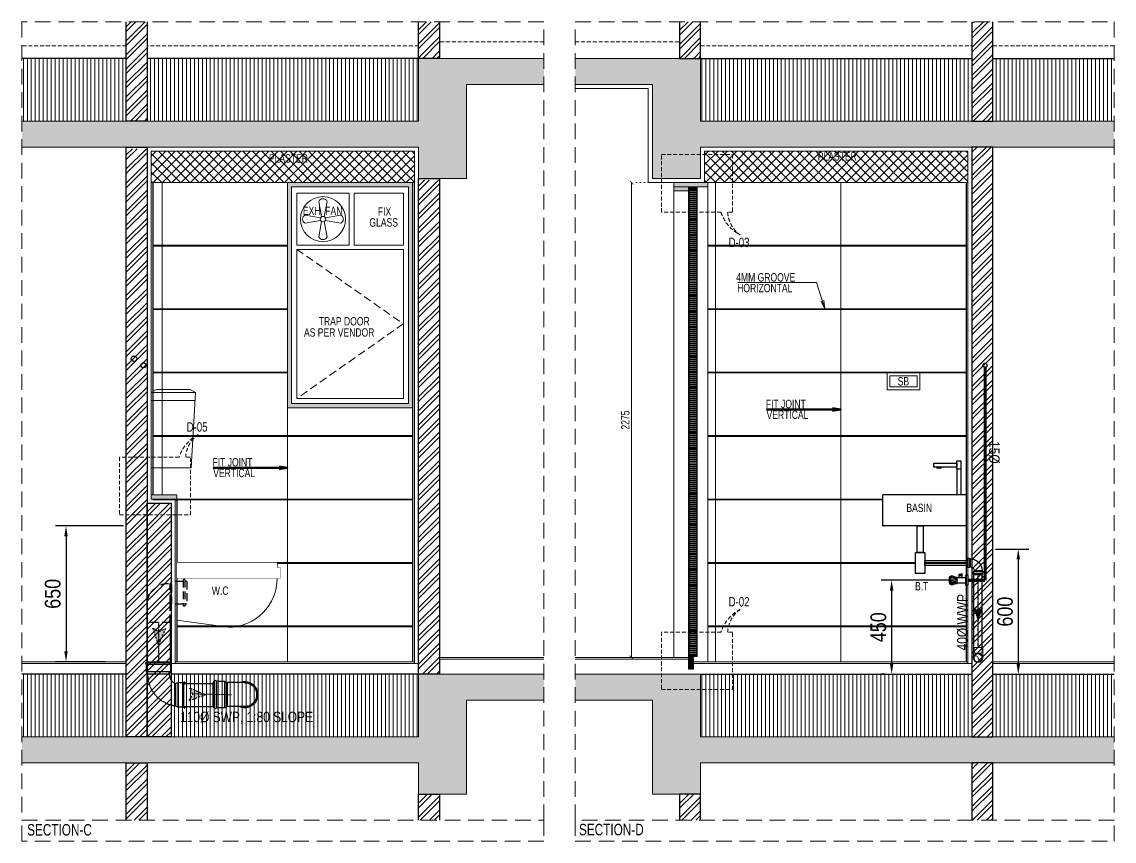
# Model space of a CAD drawing. Header units: inches. Extents: x 899679 to 12882928, y -3363313 to 527800.
# Drawn here: x 930759 to 935991, y 509195 to 513120 of the extents above; entities that cross this region are included whole.
import ezdxf

# ---------------------------------------------------------------- set-up
doc = ezdxf.new("R2010")
doc.units = ezdxf.units.IN
doc.header["$LTSCALE"] = 150
for name, pattern in [('CENTER', [2, 1.25, -0.25, 0.25, -0.25]), ('DASHED', [0.75, 0.5, -0.25]), ('DASHED2', [0.375, 0.25, -0.125]), ('DOT2', [0.125, 0, -0.125]), ('HIDDEN', [0.375, 0.25, -0.125]), ('HIDDEN2', [0.1875, 0.125, -0.0625])]:
    doc.linetypes.add(name, pattern=pattern)
for name, color, linetype, lineweight in [('46', 46, 'Continuous', 5), ('DOORWIN', 30, 'Continuous', 18), ('DOTTED LINE-MSA', 3, 'HIDDEN2', 13), ('E-ELECT. SB', 240, 'Continuous', 5), ('ele02', 4, 'Continuous', 9), ('FILING-MSA', 253, 'Continuous', 9), ('g-cent-sym', 8, 'Continuous', 15), ('g-dot', 8, 'HIDDEN', 9), ('g-ele-02', 8, 'Continuous', 9), ('g-ele-03', 8, 'Continuous', 5), ('g-r.c.c', 8, 'Continuous', 15), ('g-text', 8, 'Continuous', 9), ('g-wall', 8, 'Continuous', 30), ('P.FIXTURE-MSA', 8, 'Continuous', 5), ('P_SOIL WASTE PIPE', 6, 'DASHED2', 30), ('P_SW PIPE', 6, 'Continuous', 9), ('P_WW PIPE', 4, 'Continuous', 9), ('PLASTER', 3, 'Continuous', 9), ('sec-ha03', 50, 'Continuous', 20), ('SHEET', 7, 'Continuous', 13), ('TEXT DETAIL-MSA', 212, 'Continuous', 13), ('TILE', 8, 'Continuous', 13), ('WALL HATCH-MSA', 251, 'Continuous', 9), ('WALL TILE', 250, 'Continuous', 13)]:
    doc.layers.add(name, color=color, linetype=linetype, lineweight=lineweight)
for name, color, linetype in [('g-sol250', 8, 'Continuous'), ('P_DIM', 222, 'Continuous'), ('P_DOMESTIC GRAVITY PIPE', 3, 'Continuous'), ('P_FLUSHING GRAVITY PIPE', 150, 'Continuous'), ('P_SANITARY', 7, 'Continuous'), ('P_WASTE WATER PIPE', 4, 'DASHED2'), ('R.C.C HATCH-MSA', 250, 'Continuous'), ('TILE HATCH', 253, 'Continuous'), ('TILE SECTION', 152, 'Continuous')]:
    doc.layers.add(name, color=color, linetype=linetype)
doc.styles.add('AR', font='swisscl.ttf')
doc.styles.add('ARIAL', font='swisscl.ttf')
doc.styles.add('arial unicode', font='swisscl.ttf', dxfattribs={"height": 165})
doc.styles.add('PLUMBING TEXT', font='ARIALN.TTF')
doc.dimstyles.new('25', dxfattribs={"dimtxt": 40, "dimasz": 18, "dimexe": 0, "dimexo": 0, "dimgap": 10, "dimtad": 1, "dimdec": 0, "dimzin": 3, "dimdsep": 46, "dimtxsty": 'ARIAL', "dimblk": 'ARCHTICK', "dimcen": 0, "dimclrd": 256, "dimclre": 256, "dimclrt": 256, "dimadec": 0, "dimazin": 0, "dimtfac": 1, "dimtdec": 0, "dimtmove": 1, "dimatfit": 0, "dimfxl": 1, "dimtolj": 1, "dimtzin": 0, "dimlwd": 18, "dimlwe": 5, "dimarcsym": 0})
doc.dimstyles.new('75', dxfattribs={"dimtxt": 115, "dimasz": 50, "dimexe": 75, "dimexo": 0, "dimgap": 25, "dimtad": 1, "dimdec": 0, "dimzin": 0, "dimdsep": 46, "dimtxsty": 'ARIAL', "dimblk": 'ARCHTICK', "dimcen": 0.09, "dimdle": 75, "dimclrd": 256, "dimclre": 256, "dimclrt": 256, "dimadec": 0, "dimazin": 0, "dimtfac": 1, "dimtdec": 0, "dimtofl": 0, "dimtmove": 1, "dimatfit": 0, "dimfxl": 1, "dimtolj": 1, "dimtzin": 0, "dimlwd": -1, "dimlwe": -1, "dimarcsym": 0})
doc.dimstyles.new('PLUMBING DIM', dxfattribs={"dimscale": 50, "dimtxt": 1.5, "dimasz": 1, "dimexe": 1, "dimexo": 1, "dimgap": 0.5, "dimtad": 1, "dimdec": 1, "dimtxsty": 'PLUMBING TEXT', "dimcen": 1, "dimdle": 50, "dimclrd": 256, "dimclre": 256, "dimclrt": 256, "dimadec": 0, "dimazin": 0, "dimtfac": 1, "dimtdec": 1, "dimtmove": 0, "dimatfit": 3, "dimfxl": 50, "dimlwd": -1, "dimlwe": -1, "dimarcsym": 1})
pattern_1 = [(45, (-930759.444, -541440.23), (-33.6759605, 33.6759605), []), (45, (-930736.993, -541440.23), (-33.6759605, 33.6759605), [])]
pattern_2 = [(45, (-935990.505, -545364.953), (-33.6759605, 33.6759605), []), (45, (-935968.054, -545364.953), (-33.6759605, 33.6759605), [])]

# ---------------------------------------------------------------- blocks, each defined once
blk = doc.blocks.new('_ArchTick')
at = {"color": 0, "linetype": 'ByBlock', "const_width": 0.15}
blk.add_lwpolyline([(-0.5, -0.5), (0.5, 0.5)], dxfattribs=at)
blk = doc.blocks.new('W.S SIDE ELE.')
for points in [[(479.6, 25), (0, 25), (0, 0), (479.6, 0)], [(494.6, 0), (0, 0), (0, -50), (494.6, -50)]]:
    blk.add_lwpolyline(points, close=True)
blk.add_lwpolyline([(479.6, -50), (0, -50), (0, -250.8), (244.5, -285.1, 0.414214), (479.6, -50)], format="xyb", close=True)
blk.add_wipeout([(479.6, 25), (0, 25), (0, 0), (479.6, 0)])
blk.add_wipeout([(494.6, 0), (0, 0), (0, -50), (494.6, -50)])
blk = doc.blocks.new('A$C9c2250e5')
at = {"layer": 'P.FIXTURE-MSA'}
for p, q in [((-186, 376.4), (-211.2, 361.7)), ((-25.2, 376.4), (-186, 376.4)), ((-25.2, 376.4), (0, 361.7)), ((-211.2, 361.7), (-191.6, 0)), ((0, 361.7), (-211.2, 361.7)), ((0, 322.6), (-211.2, 322.6)), ((0, 0), (0, 361.7)), ((-191.6, 0), (0, 0))]:
    blk.add_line(p, q, dxfattribs=at)
blk = doc.blocks.new('A$Cbfdd0c8a')
at = {"color": 14}
blk.add_wipeout([(0, 0), (0, -80), (156.9, -80), (156.9, 0)], dxfattribs=at)
blk.add_wipeout([(0, 0), (156.9, 0), (156.9, -80), (0, -80)], dxfattribs=at)
at = {"layer": 'E-ELECT. SB', "color": 14, "ltscale": 750}
for points in [[(0, -80), (156.9, -80), (156.9, 0), (0, 0)], [(13.3, -66.7), (143.5, -66.7), (143.5, -13.3), (13.3, -13.3)]]:
    blk.add_lwpolyline(points, close=True, dxfattribs=at)
at = {"layer": 'g-text', "style": 'arial unicode'}
blk.add_text('SB', height=40, dxfattribs=at).set_placement((50.9, -60, 0))
blk = doc.blocks.new('G$CF7D7BC37')
for p, q in [((-45, 200.6, 0), (-45, 75)), ((-25, 200.6, 0), (-25, 75)), ((-400, 70), (-400, -70)), ((0, 75), (-395, 75)), ((0, 75), (0, -75)), ((0, -75), (-395, -75))]:
    blk.add_line(p, q)
at = {"elevation": 0}
for points in [[(-45, 206.6), (-155, 206.6), (-155, 226.6), (-45, 226.6)], [(-25, 196.6), (-45, 196.6), (-45, 236.6), (-25, 236.6)], [(-120, 206.6), (-120, 201.6), (-140, 201.6), (-140, 206.6)], [(-242.8, -202.1), (-197.2, -202.1), (-197.2, -302), (-242.8, -302)], [(0, -239.5), (0, -264.5), (-197.2, -264.5), (-197.2, -239.5)]]:
    blk.add_lwpolyline(points, close=True, dxfattribs=at)
blk.add_lwpolyline([(-205.8, -202.1), (-234.2, -202.1), (-234.2, -75), (-205.8, -75)], close=True)
for centre, start, end in [((-395, 70), 90, 180), ((-395, -70), 180, 270)]:
    blk.add_arc(centre, 5, start, end)
blk = doc.blocks.new('*D65')
at = {"layer": 'Defpoints', "color": 0, "transparency": 16777216}
for p in [(-2231.1, -770), (-2311.1, -3045), (-2231.1, -3045)]:
    blk.add_point(p, dxfattribs=at)
at = {"layer": 'TEXT DETAIL-MSA', "linetype": 'DOT2', "lineweight": 5, "transparency": 16777216}
for p, q in [((-2231.1, -770), (-2311.1, -770)), ((-2231.1, -3045), (-2311.1, -3045))]:
    blk.add_line(p, q, dxfattribs=at)
at = {"layer": 'TEXT DETAIL-MSA', "lineweight": 18, "transparency": 16777216}
blk.add_line((-2311.1, -770), (-2311.1, -3045), dxfattribs=at)
at = {"layer": 'TEXT DETAIL-MSA', "linetype": 'ByBlock', "lineweight": 18, "transparency": 16777216, "xscale": 18, "yscale": 18, "zscale": 18}
for p, rotation in [((-2311.1, -770), 90), ((-2311.1, -3045), 270)]:
    blk.add_blockref('_ArchTick', p, dxfattribs=dict(at, rotation=rotation))
at = {"layer": 'TEXT DETAIL-MSA', "transparency": 16777216, "insert": (-2341.1, -1907.5), "char_height": 40, "attachment_point": 5, "rotation": 90, "style": 'ARIAL'}
blk.add_mtext('\\A1;2275', dxfattribs=at)
blk = doc.blocks.new('A$C610D543C')
at = {"layer": 'P_SOIL WASTE PIPE'}
for p, q in [((0, -20.3), (0, 75.6)), ((-110, -20.3), (0, -20.3))]:
    blk.add_line(p, q, dxfattribs=at)
for points in [[(-190, 175.4), (-190, 66.9)], [(-190, 175.4), (-181.3, 175.4)], [(-181.3, 184.7), (-172.6, 184.7)], [(-181.3, 184.7), (-181.3, 57.7)], [(-172.6, 184.7), (-172.6, 57.7)], [(-172.6, 175.4), (-118.7, 175.4)], [(-118.7, 66.9), (-118.7, 175.4)], [(-118.7, 175.4), (-110, 166.8)], [(-110, 75.6), (-110, 166.8)], [(-110, 75.6), (-110, 166.8)], [(-190, 66.9), (-181.3, 66.9)], [(-181.3, 57.7), (-172.6, 57.7)], [(-172.6, 66.9), (-118.7, 66.9)], [(-118.7, 66.9), (-110, 75.6)], [(-110, -20.3), (-110, 75.6)]]:
    blk.add_lwpolyline(points, dxfattribs=at)
blk.add_arc((-104.1, 61.9), 105, 7.4857, 93.21, dxfattribs=at)
blk = doc.blocks.new('SOIL WASTE ARROW')
at = {"layer": 'P_SOIL WASTE PIPE', "ltscale": 0.025}
blk.add_hatch(color=256, dxfattribs=at).paths.add_polyline_path([(481729.92, -256826.03), (481737.16, -256823.3), (481735.75, -256826.03), (481737.16, -256828.77)])
at = {"layer": 'P_SOIL WASTE PIPE', "color": 7, "linetype": 'ByBlock', "ltscale": 0.025}
blk.add_lwpolyline([(481729.92, -256826.03), (481737.16, -256823.3), (481735.75, -256826.03), (481737.16, -256828.77), (481729.92, -256826.03)], close=True, dxfattribs=at)
blk = doc.blocks.new('*D127')
at = {"layer": 'Defpoints', "color": 0, "transparency": 16777216}
for p in [(931296.2, 510704.7, 0), (930970.9, 510054.7, 0), (931207.9, 510054.7, 0)]:
    blk.add_point(p, dxfattribs=at)
at = {"layer": 'P_DIM', "transparency": 16777216}
for p, q in [((931246.2, 510704.7, 0), (930920.9, 510704.7, 0)), ((930970.9, 510654.7, 0), (930970.9, 510104.7, 0)), ((931157.9, 510054.7, 0), (930920.9, 510054.7, 0))]:
    blk.add_line(p, q, dxfattribs=at)
for points in [[(930962.6, 510654.7, 0), (930979.2, 510654.7, 0), (930970.9, 510704.7, 0)], [(930962.6, 510104.7, 0), (930979.2, 510104.7, 0), (930970.9, 510054.7, 0)]]:
    blk.add_solid(points, dxfattribs=at)
at = {"layer": 'P_DIM', "transparency": 16777216, "insert": (930907.6, 510379.7, 0), "char_height": 75, "attachment_point": 5, "rotation": 90, "style": 'PLUMBING TEXT'}
blk.add_mtext('650', dxfattribs=at)
blk = doc.blocks.new('A$C383d52b7')
at = {"layer": 'P_SOIL WASTE PIPE', "ltscale": 0.07}
for p, q in [((-152.2, 56.6), (-68.4, 56.6)), ((-55.6, 63.2), (-68.4, 56.6)), ((-68.4, 56.6), (-68.3, -58.2)), ((-17.9, 63.2), (-55.6, 63.2)), ((-55.6, 63.2), (-55.6, -63.6)), ((-17.9, 63.2), (-17.8, -63.6)), ((-3.8, 63.6), (-8.1, 63.6)), ((-8.1, 63.6), (-8, -63.6)), ((-3.8, -63.6), (-3.8, 63.6)), ((-3.8, 57.4), (0, 57.4)), ((-3.8, 57.4), (-3.8, -57.4)), ((0, 57.4), (0, -57.4)), ((-152.1, -58.2), (-68.3, -58.2)), ((-68.3, -58.2), (-55.6, -63.6)), ((-55.6, -63.6), (-17.8, -63.6)), ((-8, -63.6), (-3.8, -63.6)), ((0, -57.4), (-3.8, -57.4))]:
    blk.add_line(p, q, dxfattribs=at)
for radius, start, end in [(62.7, 66.3073, 293.733), (57.4, 89.9696, 270.0252)]:
    blk.add_arc((-152.1, -0.8), radius, start, end, dxfattribs=at)
for centre, major_axis, start_param, end_param in [((-12.9, 63.1), (3.48, -3.47), 0.884458, 3.900914), ((-12.9, -63.5), (3.47, 3.47), 2.381065, 5.472916)]:
    blk.add_ellipse(centre, major_axis=major_axis, ratio=1, start_param=start_param, end_param=end_param, dxfattribs=at)
blk = doc.blocks.new('WASTE WATER ARROW')
at = {"layer": 'P_WASTE WATER PIPE', "ltscale": 0.025}
blk.add_hatch(color=256, dxfattribs=at).paths.add_polyline_path([(481737.16, -256822.52), (481729.92, -256825.26), (481737.16, -256828), (481735.75, -256825.26)])
at = {"layer": 'P_WASTE WATER PIPE', "color": 7, "linetype": 'ByBlock', "ltscale": 0.025}
blk.add_lwpolyline([(481737.16, -256822.52), (481729.92, -256825.26), (481737.16, -256828), (481735.75, -256825.26)], close=True, dxfattribs=at)
blk = doc.blocks.new('806-015UP')
at = {"color": 0, "linetype": 'Continuous'}
for p, q in [((64, 29.5), (0, 29.5)), ((64, -29.5), (64, 29.5)), ((64, -29.5), (0, -29.5))]:
    blk.add_line(p, q, dxfattribs=at)
at = {"color": 8, "linetype": 'Continuous'}
for p, q in [((21.7, 20), (29.6, 20)), ((29, 17), (29, 5.4)), ((37, 25), (64, 25)), ((21.7, -20), (29.6, -20)), ((29, -5.4), (29, -17)), ((37, -25), (64, -25))]:
    blk.add_line(p, q, dxfattribs=at)
at = {"color": 0, "linetype": 'Continuous'}
blk.add_circle((0, 0), 29.5, dxfattribs=at)
at = {"color": 8, "linetype": 'Continuous'}
blk.add_circle((0, 0), 25, dxfattribs=at)
at = {"color": 0, "linetype": 'Continuous'}
for centre, start, end in [((0, 12.5), 90, 270), ((0, -12.5), 270, 90)]:
    blk.add_arc(centre, 12.5, start, end, dxfattribs=at)
at = {"color": 8, "linetype": 'Continuous'}
for centre, start, end in [((37, 17), 90, 180), ((37, -17), 180, 270)]:
    blk.add_arc(centre, 8, start, end, dxfattribs=at)
blk = doc.blocks.new('A$C5F347EAE')
at = {"ltscale": 10}
for p, q in [((-51.1, 40.9), (-51.1, 58.3)), ((-51.1, 58.3), (-36.1, 58.3)), ((-51.1, 56.8), (-36.1, 56.8)), ((-51.1, 55.3), (-36.1, 55.3)), ((-51.1, 53.7), (-36.1, 53.7)), ((-36.1, 40.9), (-36.1, 58.3)), ((-51.1, 52.2), (-36.1, 52.2)), ((-51.1, 50.7), (-36.1, 50.7))]:
    blk.add_line(p, q, dxfattribs=at)
blk.add_line((-59.3, 12.3), (-59.3, 42.3))
for points in [[(-59.3, 42.3), (-64.9, 42.3), (-85.7, 49.1), (-97.2, 45), (-97.3, 44.8), (-97.3, 44.2), (-97.7, 42.1), (-98.2, 38.6), (-98.6, 34.2), (-98.7, 29.1), (-98.5, 23.3), (-97.8, 17.1), (-96.4, 10.9), (-85.5, 5.8), (-66.7, 12.3), (-59.3, 12.3), (-59.3, 42.3)], [(-96.6, 45), (-96.6, 12.3)], [(-85.7, 38.7), (-93.5, 36.7), (-93.8, 36.3), (-94.3, 35.3), (-94.3, 34.1), (-93.9, 33.4), (-93, 32.9), (-85.6, 29.7), (-68.4, 31.5), (-67.9, 31.9), (-67.1, 32.9), (-66.8, 34.2), (-67.2, 34.8), (-68.1, 35.4), (-85.7, 38.7)], [(-85.7, 15.8), (-93.5, 17.9), (-93.8, 18.3), (-94.3, 19.2), (-94.3, 20.4), (-93.9, 21.1), (-93, 21.7), (-85.6, 25), (-68.4, 23.1), (-67.9, 22.7), (-67.1, 21.7), (-66.8, 20.4), (-67.2, 19.8), (-68.1, 19.2), (-85.7, 15.8)], [(-85.6, 47), (-93.6, 44.3), (-93.8, 43.9), (-93.9, 42.9), (-93.5, 41.9), (-92.2, 41.1), (-85.4, 41.3), (-69.9, 38.4), (-69.7, 38.4), (-69.2, 38.5), (-67.9, 38.9), (-67.3, 39.3), (-67.1, 40), (-67.2, 40.7), (-67.9, 41.7), (-85.6, 47)], [(-85.6, 7.6), (-93.6, 10.3), (-93.8, 10.7), (-93.9, 11.6), (-93.5, 12.7), (-92.2, 13.5), (-85.4, 13.3), (-69.9, 16.2), (-69.7, 16.2), (-69.2, 16.1), (-67.9, 15.7), (-67.3, 15.3), (-67.1, 14.6), (-67.2, 13.9), (-67.9, 13), (-85.6, 7.6)], [(-85.7, 49), (-85.7, 47)], [(-85.7, 41.1), (-85.7, 38.7)], [(-85.7, 29.6), (-85.7, 25.2)], [(-85.7, 15.7), (-85.7, 12.5)], [(-85.7, 7.1), (-85.7, 5.9)]]:
    blk.add_lwpolyline(points)
for points in [[(-20.8, 40.9), (-59.3, 40.9)], [(-59.3, 15.9), (-20.8, 15.9)]]:
    blk.add_lwpolyline(points, dxfattribs=at)
blk.add_lwpolyline([(-20.8, 51.7), (-20.8, 5.2), (-7.5, 5.2), (-7.5, 51.7)], close=True, dxfattribs=at)
blk = doc.blocks.new('*D131')
at = {"layer": 'Defpoints', "color": 0, "transparency": 16777216}
for p in [(935372.3, 510594.4, 0), (935374.9, 509994.3, 0), (935531.3, 509994.3)]:
    blk.add_point(p, dxfattribs=at)
at = {"layer": 'P_DIM', "transparency": 16777216}
for p, q in [((935422.3, 510594.4), (935581.3, 510594.4)), ((935531.3, 510544.4), (935531.3, 510044.3)), ((935424.9, 509994.3), (935581.3, 509994.3))]:
    blk.add_line(p, q, dxfattribs=at)
for points in [[(935522.9, 510544.4), (935539.6, 510544.4), (935531.3, 510594.4)], [(935522.9, 510044.3), (935539.6, 510044.3), (935531.3, 509994.3)]]:
    blk.add_solid(points, dxfattribs=at)
at = {"layer": 'P_DIM', "transparency": 16777216, "insert": (935468, 510294.3), "char_height": 75, "attachment_point": 5, "rotation": 90, "style": 'PLUMBING TEXT'}
blk.add_mtext('600', dxfattribs=at)
blk = doc.blocks.new('*D132')
at = {"layer": 'Defpoints', "color": 0, "transparency": 16777216}
for p in [(935291.2, 510444.7, 0), (934924.9, 509994.7), (934942.4, 509994.7, 0)]:
    blk.add_point(p, dxfattribs=at)
at = {"layer": 'P_DIM', "transparency": 16777216}
for p, q in [((935241.2, 510444.7), (934874.9, 510444.7)), ((934924.9, 510394.7), (934924.9, 510044.7)), ((934892.4, 509994.7), (934874.9, 509994.7))]:
    blk.add_line(p, q, dxfattribs=at)
for points in [[(934916.6, 510394.7), (934933.2, 510394.7), (934924.9, 510444.7)], [(934916.6, 510044.7), (934933.2, 510044.7), (934924.9, 509994.7)]]:
    blk.add_solid(points, dxfattribs=at)
at = {"layer": 'P_DIM', "transparency": 16777216, "insert": (934861.6, 510219.7), "char_height": 75, "attachment_point": 5, "rotation": 90, "style": 'PLUMBING TEXT'}
blk.add_mtext('450', dxfattribs=at)
blk = doc.blocks.new('A$Cfc75356b')
at = {"layer": 'P_WASTE WATER PIPE', "linetype": 'Continuous', "ltscale": 6}
for p, q in [((36.4, 74), (40.6, 75.8)), ((36.4, 36.5), (36.4, 74)), ((40.6, 75.8), (52.9, 75.8)), ((40.6, 34.4), (40.6, 75.8)), ((52.9, 34.4), (52.9, 75.8)), ((56.1, 75.8), (57.5, 75.8)), ((56.1, 34.3), (56.1, 75.8)), ((57.5, 75.8), (57.5, 34.3)), ((-19, 18.6), (-20.8, 14.4)), ((-20.8, 14.4), (-20.8, 4.6)), ((20.6, 14.4), (-20.8, 14.4)), ((20.6, 4.6), (-20.8, 4.6)), ((-20.8, 1.4), (-20.8, 0)), ((20.8, 1.4), (-20.8, 1.4)), ((-20.8, 0), (20.8, 0)), ((20.8, 0), (-20.8, 0)), ((18.5, 18.6), (-19, 18.6)), ((20.6, 14.4), (18.5, 18.6)), ((20.6, 4.6), (20.6, 14.4)), ((20.8, 0), (20.8, 1.4)), ((40.6, 34.4), (36.4, 36.5)), ((52.9, 34.4), (40.6, 34.4)), ((57.5, 34.3), (56.1, 34.3))]:
    blk.add_line(p, q, dxfattribs=at)
for radius in [55.4, 17.9]:
    blk.add_arc((36.4, 18.6), radius, 90, 180, dxfattribs=at)
at = {"layer": 'P_WASTE WATER PIPE', "linetype": 'Continuous', "ltscale": 6, "extrusion": (0, 0, -1)}
for centre, start_param, end_param in [((54.5, 75.7), 2.381065, 5.472916), ((54.5, 34.4), 5.596847, 8.613303)]:
    blk.add_ellipse(centre, major_axis=(1.13, -1.13), ratio=1, start_param=start_param, end_param=end_param, dxfattribs=at)
at = {"layer": 'P_WASTE WATER PIPE', "linetype": 'Continuous', "ltscale": 6}
blk.add_ellipse((20.6, 3), major_axis=(1.13, -1.13), ratio=1, start_param=-0.686339, end_param=2.330117, dxfattribs=at)
blk = doc.blocks.new('G$CBDDD5D07')
at = {"layer": 'FILING-MSA'}
h = blk.add_hatch(dxfattribs=at)
h.set_pattern_fill('ANSI31', color=251, scale=6, angle=45)
h.set_pattern_definition([(90, (-931808.956, -541440.232), (-19.05, 0), [])])
h.paths.add_polyline_path([(500, 799.7), (0, 799.7), (0, 499.7), (500, 499.7)])
h.paths.add_polyline_path([(500, 3749.7), (0, 3749.7), (0, 3449.7), (500, 3449.7)])
h.paths.add_polyline_path([(1900, 3749.7), (600, 3749.7), (600, 3449.7), (1900, 3449.7)])
h.paths.add_polyline_path([(715, 799.7), (715, 499.7), (1900, 499.7), (1900, 799.7)])
at = {"layer": 'g-sol250'}
h = blk.add_hatch(color=251, dxfattribs=at)
h.dxf.hatch_style = 1
h.paths.add_polyline_path([(1872, 3154.7), (1272, 3154.7), (1272, 2075.7), (1872, 2075.7)])
h.paths.add_polyline_path([(1852, 3134.7), (1292, 3134.7), (1292, 2095.8), (1852, 2095.8)], flags=16)
h = blk.add_hatch(color=251, dxfattribs=at)
h.dxf.hatch_style = 1
h.paths.add_polyline_path([(743, 1658.7), (620, 1658.7), (620, 1638.7), (743, 1638.7)])
at = {"layer": 'R.C.C HATCH-MSA'}
h = blk.add_hatch(color=251, dxfattribs=at)
h.dxf.hatch_style = 1
h.paths.add_polyline_path([(2130, 674.7), (2500, 674.7), (2500, 799.7), (1900, 799.7), (1900, 499.7), (600, 499.7), (500, 499.7), (0, 499.7), (0, 374.7), (1900, 374.7), (1900, 349.7), (2000, 349.7), (2000, 224.7), (2130, 224.7)])
h.paths.add_polyline_path([(2000, 349.7), (1900, 349.7), (1900, 224.7), (2000, 224.7)], flags=17)
h.paths.add_polyline_path([(2130, 3624.7), (2500, 3624.7), (2500, 3749.7), (1900, 3749.7), (1900, 3449.7), (0, 3449.7), (0, 3324.7), (1900, 3324.7), (1900, 3174.7), (2130, 3174.7)])
at = {"layer": 'TILE HATCH'}
h = blk.add_hatch(dxfattribs=at)
h.set_pattern_fill('ANSI37', color=251, scale=10, angle=180)
h.set_pattern_definition([(225, (-930759.444, -541440.232), (22.4506403, -22.4506403), []), (315, (-930759.444, -541440.232), (22.4506403, 22.4506403), [])])
h.paths.add_polyline_path([(1880, 3154.7), (1880, 3304.7), (620, 3304.7), (620, 3154.7), (1880, 3154.7)])
at = {"layer": 'WALL HATCH-MSA'}
h = blk.add_hatch(dxfattribs=at)
h.set_pattern_fill('ANSI32', color=251, scale=5)
h.set_pattern_definition(pattern_1)
h.paths.add_polyline_path([(600, 3924.7), (500, 3924.7), (500, 3449.7), (600, 3449.7)])
h.paths.add_polyline_path([(2000, 3924.7), (1900, 3924.7), (1900, 3749.7), (2000, 3749.7)])
h = blk.add_hatch(dxfattribs=at)
h.set_pattern_fill('ANSI32', color=251, scale=5)
h.set_pattern_definition([(45, (-930759.444, -541448.23), (-33.6759605, 33.6759605), []), (45, (-930736.993, -541448.23), (-33.6759605, 33.6759605), [])])
h.paths.add_polyline_path([(600, 3316.7), (500, 3316.7), (500, 499.7), (600, 499.7)])
h.paths.add_polyline_path([(2000, 3166.7), (1900, 3166.7), (1900, 799.7), (2000, 799.7)])
h = blk.add_hatch(dxfattribs=at)
h.set_pattern_fill('ANSI32', color=251, scale=5)
h.set_pattern_definition(pattern_1)
h.paths.add_polyline_path([(715, 499.7), (600, 499.7), (600, 1618.7), (715, 1618.7)])
h = blk.add_hatch(dxfattribs=at)
h.set_pattern_fill('ANSI32', color=251, scale=5)
h.set_pattern_definition(pattern_1)
h.paths.add_polyline_path([(500, 100), (600, 100), (600, 374.7), (500, 374.7)])
h.paths.add_polyline_path([(1900, 100), (2000, 100), (2000, 224.7), (1900, 224.7)])
at = {"layer": 'DOTTED LINE-MSA', "color": 251}
for p, q in [((2500, 3829.7, 0), (2000, 3829.7, 0)), ((500, 3809.7), (0, 3809.7)), ((1900, 3809.7, 0), (600, 3809.7))]:
    blk.add_line(p, q, dxfattribs=at)
at = {"layer": 'ele02', "color": 251}
blk.add_line((620, 3154.7), (1880, 3154.7), dxfattribs=at)
at = {"layer": 'g-cent-sym', "color": 251, "linetype": 'HIDDEN', "ltscale": 0.5, "elevation": 1}
blk.add_lwpolyline([(467.9, 1839.2), (467.6, 1563.6), (807.4, 1563.4), (807.7, 1839.1), (784.6, 1839.1, -0.230294), (845.1, 1948, 0.199841), (752.9, 1839.1)], format="xyb", close=True, dxfattribs=at)
at = {"layer": 'g-dot', "color": 251}
blk.add_lwpolyline([(1317, 2834.7), (1827, 2478.2), (1317, 2120.7)], dxfattribs=at)
at = {"layer": 'g-ele-02', "color": 251, "ltscale": 100}
for points in [[(1872, 3154.7), (1272, 3154.7), (1272, 2075.7), (1872, 2075.7)], [(1852, 3134.7), (1292, 3134.7), (1292, 2095.8), (1852, 2095.8)]]:
    blk.add_lwpolyline(points, close=True, dxfattribs=at)
at = {"layer": 'g-ele-02', "color": 251}
blk.add_lwpolyline([(743, 1658.7), (620, 1658.7), (620, 1638.7), (743, 1638.7)], close=True, dxfattribs=at)
at = {"layer": 'g-ele-03', "color": 251, "ltscale": 750}
for points in [[(1567.1, 3104.7), (1317, 3104.8), (1317, 2854.7), (1567.1, 2854.7)], [(1827, 3104.7), (1592, 3104.7), (1592, 2854.7), (1827, 2854.7)], [(1827, 2120.7), (1317, 2120.7), (1317, 2834.7), (1827, 2834.7)]]:
    blk.add_lwpolyline(points, close=True, dxfattribs=at)
at = {"layer": 'g-ele-03', "color": 251}
for points in [[(1435.5, 2991), (1422.4, 3064.6, -0.666667), (1461.6, 3064.6), (1448.6, 2991)], [(1430.7, 2973.2), (1357.2, 2960.1, -0.666667), (1357.2, 2999.3), (1430.7, 2986.2)], [(1453.3, 2973.2), (1526.9, 2960.1, 0.666667), (1526.9, 2999.3), (1453.3, 2986.2)], [(1435.5, 2968.4), (1422.4, 2894.8, 0.666667), (1461.6, 2894.8), (1448.6, 2968.4)]]:
    blk.add_lwpolyline(points, format="xyb", dxfattribs=at)
for radius in [107.9, 13.1]:
    blk.add_circle((1442, 2979.7), radius, dxfattribs=at)
at = {"layer": 'g-r.c.c', "color": 251}
for points in [[(0, 3449.7), (1900, 3449.7), (1900, 3749.7), (2500, 3749.7)], [(2500, 3624.7), (2130, 3624.7), (2130, 3174.7), (1900, 3174.7), (1900, 3324.7), (0, 3324.7)], [(0, 499.7), (1900, 499.7), (1900, 799.7), (2500, 799.7)], [(2500, 674.7), (2130, 674.7), (2130, 224.7), (1900, 224.7), (1900, 374.7), (0, 374.7)]]:
    blk.add_lwpolyline(points, dxfattribs=at)
at = {"layer": 'g-wall', "color": 251}
for p, q in [((500, 3749.7), (0, 3749.7)), ((1900, 3749.7, 0), (600, 3749.7)), ((500, 799.7), (0, 799.7)), ((1900, 799.7, 0), (715, 799.7, 0))]:
    blk.add_line(p, q, dxfattribs=at)
for points in [[(600, 3924.7), (600, 3449.7), (500, 3449.7), (500, 3924.7)], [(2000, 3924.7), (2000, 3749.7), (1900, 3749.7), (1900, 3924.7)], [(500, 100), (500, 374.7), (600, 374.7), (600, 100)], [(1900, 100), (1900, 224.7), (2000, 224.7), (2000, 100)]]:
    blk.add_lwpolyline(points, dxfattribs=at)
for points in [[(500, 499.7), (500, 3324.7), (600, 3324.7), (600, 499.7)], [(1900, 799.7), (1900, 3174.7), (2000, 3174.7), (2000, 799.7)], [(715, 499.7), (600, 499.7), (600, 1618.7), (715, 1618.7)]]:
    blk.add_lwpolyline(points, close=True, dxfattribs=at)
at = {"layer": 'PLASTER', "color": 251}
blk.add_lwpolyline([(1880, 851.7), (1880, 3154.7), (1880, 3154.7), (1880, 3304.7), (620, 3304.7), (620, 1638.7), (735, 1638.7), (735, 851.7)], dxfattribs=at)
at = {"layer": 'SHEET', "color": 251, "linetype": 'HIDDEN', "ltscale": 2}
for points in [[(0, 100), (2500, 100), (2500, 3924.7), (0, 3924.7)], [(0, 100), (2500, 100), (2500, 0), (0, 0)]]:
    blk.add_lwpolyline(points, close=True, dxfattribs=at)
at = {"layer": 'TILE', "color": 251}
for p, q in [((500, 859.7), (0, 859.7)), ((500, 851.7), (0, 851.7)), ((1900, 851.7, 0), (715, 851.7)), ((1880, 859.7, 0), (735, 859.7)), ((2500, 879.7, 0), (2000, 879.7, 0)), ((2500, 871.7, 0), (2000, 871.7, 0))]:
    blk.add_line(p, q, dxfattribs=at)
at = {"layer": 'TILE SECTION', "color": 251}
for p in [(1872, 859.7), (1872, 3154.7), (1872, 3154.7)]:
    blk.add_line(p, (1872, 3154.7), dxfattribs=at)
for points in [[(628, 3154.7), (628, 1658.7)], [(735, 1634.7), (743, 1634.7), (743, 859.7)]]:
    blk.add_lwpolyline(points, dxfattribs=at)
at = {"layer": 'WALL TILE', "color": 251}
for p, q in [((672, 3154.7), (672, 1658.7)), ((628, 2854.7), (1272, 2854.7)), ((628, 2850.7), (1272, 2850.7)), ((628, 2550.7), (1272, 2550.7)), ((628, 2546.7), (1272, 2546.7)), ((1272, 2550.7), (1272, 859.7)), ((628, 2246.7), (1272, 2246.7)), ((628, 2242.7), (1272, 2242.7)), ((628, 1942.7), (1872, 1942.7)), ((628, 1938.7), (1872, 1938.7)), ((628, 1638.7), (1872, 1638.7)), ((628, 1634.7), (1872, 1634.7)), ((1222.6, 1334.7), (1872, 1334.7)), ((1222.6, 1330.7), (1872, 1330.7)), ((743, 1030.7), (1872, 1030.7)), ((743, 1026.7), (1872, 1026.7))]:
    blk.add_line(p, q, dxfattribs=at)
at = {"color": 251, "xscale": -1}
blk.add_blockref('A$C9c2250e5', (620, 1787.7), dxfattribs=at)
at = {"layer": 'g-cent-sym', "color": 251, "linetype": 'DASHED', "lineweight": 0, "ltscale": 100, "style": 'ARIAL'}
blk.add_text('D-05', height=45, dxfattribs=at).set_placement((789.4, 1961.9, 0))
at = {"layer": 'g-text', "color": 251, "style": 'arial unicode'}
for s, height, p in [('PLASTER', 40, (1183.3, 3250.6, 0)), ('EXH. FAN', 40, (1345.8, 2999.8)), ('FIX ', 40, (1705.1, 2995.9, 0)), ('TRAP DOOR', 40, (1422, 2470.5)), ('AS PER VENDOR', 40, (1351.2, 2416.8)), ('FIT JOINT', 40, (913, 1795.2, 0)), ('VERTICAL', 40, (916.5, 1743.7, 0)), ('SECTION-C', 55, (25.3, 26.8))]:
    blk.add_text(s, height=height, dxfattribs=at).set_placement(p)
at = {"layer": 'g-text', "color": 251, "char_height": 40, "style": 'arial unicode'}
for s, insert, width, attachment_point in [('GLASS', (1801.1, 2983.8, 0), 169.128, 3), ('W.C', (989.8, 1199.5), 128.218, 6)]:
    blk.add_mtext(s, dxfattribs=dict(at, insert=insert, width=width, attachment_point=attachment_point))
at = {"layer": 'g-text', "color": 251}
blk.add_leader([(1272, 1788.7), (916.4, 1788.7)], dimstyle='75', override={"dimscale": 1, "dimtxt": 90, "dimasz": 40, "dimgap": 10, "dimtad": 0, "dimtxsty": 'AR', "dimclrd": 256, "dimldrblk": 'Open', "dimlwd": 65535}, dxfattribs=at)
at = {"layer": 'P.FIXTURE-MSA', "color": 251}
blk.add_blockref('W.S SIDE ELE.', (743, 1309.7), dxfattribs=at)
blk = doc.blocks.new('G$C2EAD5759')
at = {"layer": '46'}
for points in [[(-1996.9, -792), (-2036.9, -792), (-2036.9, -802), (-1996.9, -802)], [(-1996.9, -3030), (-2036.9, -3030), (-2036.9, -3040), (-1996.9, -3040)]]:
    blk.add_hatch(color=251, dxfattribs=at).paths.add_polyline_path(points)
at = {"layer": 'FILING-MSA'}
h = blk.add_hatch(dxfattribs=at)
h.set_pattern_fill('ANSI31', color=251, scale=6, angle=45)
h.set_pattern_definition([(90, (-937265.976, -545364.953), (-19.05, 0), [])])
h.paths.add_polyline_path([(-1981.1, -3125), (-681.1, -3125), (-681.1, -3425), (-1981.1, -3425)])
h.paths.add_polyline_path([(-581.1, -3125), (0, -3125), (0, -3425), (-581.1, -3425)])
h.paths.add_polyline_path([(-581.1, -175), (0, -175), (0, -475), (-581.1, -475)])
h.paths.add_polyline_path([(-1981.1, -175), (-681.1, -175), (-681.1, -475), (-1981.1, -475)])
at = {"layer": 'g-sol250'}
h = blk.add_hatch(color=251, dxfattribs=at)
h.dxf.hatch_style = 1
h.paths.add_polyline_path([(-2038.9, -790), (-2109.1, -790), (-2109.1, -770), (-1945.1, -770), (-1945.1, -790)])
h.paths.add_polyline_path([(-2038.9, -790), (-2038.9, -810), (-2109.1, -810), (-2109.1, -790)])
h = blk.add_hatch(color=251, dxfattribs=at)
h.dxf.hatch_style = 1
h.paths.add_polyline_path([(-2036.9, -3045), (-2016.9, -3045), (-2016.9, -3100.1), (-2036.9, -3100.1)])
at = {"layer": 'R.C.C HATCH-MSA'}
h = blk.add_hatch(color=251, dxfattribs=at)
h.dxf.hatch_style = 1
h.paths.add_polyline_path([(-2211.1, -3250), (-2581.1, -3250), (-2581.1, -3125), (-1981.1, -3125), (-1981.1, -3425), (-681.1, -3425), (-581.1, -3425), (0, -3425), (0, -3550), (-1981.1, -3550), (-1981.1, -3575), (-2081.1, -3575), (-2081.1, -3700), (-2211.1, -3700)])
h.paths.add_polyline_path([(-2081.1, -3575), (-1981.1, -3575), (-1981.1, -3700), (-2081.1, -3700)], flags=17)
h.paths.add_polyline_path([(-2211.1, -300), (-2581.1, -300), (-2581.1, -175), (-1981.1, -175), (-1981.1, -475), (0, -475), (0, -600), (-1981.1, -600), (-1981.1, -750), (-2211.1, -750)])
at = {"layer": 'sec-ha03'}
h = blk.add_hatch(dxfattribs=at)
h.set_pattern_fill('ANSI32', color=251, scale=25, angle=135, style=0)
h.set_pattern_definition([(180, (-17062677.247, -384710.816), (-9e-16, -9.375), []), (180, (-17062680.372, -384707.691), (-9e-16, -9.375), [])])
h.paths.add_polyline_path([(-2034.5, -802), (-1999.3, -802), (-1999.3, -3030), (-2034.5, -3030)])
at = {"layer": 'TILE HATCH'}
h = blk.add_hatch(dxfattribs=at)
h.set_pattern_fill('ANSI37', color=251, scale=10, angle=180)
h.set_pattern_definition([(225, (-935990.505, -545364.953), (22.4506403, -22.4506403), []), (315, (-935990.505, -545364.953), (22.4506403, 22.4506403), [])])
h.paths.add_polyline_path([(-1961.1, -770), (-701.1, -770), (-701.1, -620), (-1961.1, -620), (-1961.1, -770)])
at = {"layer": 'WALL HATCH-MSA'}
h = blk.add_hatch(dxfattribs=at)
h.set_pattern_fill('ANSI32', color=251, scale=5)
h.set_pattern_definition(pattern_2)
h.paths.add_polyline_path([(-681.1, 0), (-581.1, 0), (-581.1, -475), (-681.1, -475)])
h.paths.add_polyline_path([(-2081.1, 0), (-1981.1, 0), (-1981.1, -175), (-2081.1, -175)])
h = blk.add_hatch(dxfattribs=at)
h.set_pattern_fill('ANSI32', color=251, scale=5)
h.set_pattern_definition([(45, (-935990.505, -545372.953), (-33.6759605, 33.6759605), []), (45, (-935968.054, -545372.953), (-33.6759605, 33.6759605), [])])
h.paths.add_polyline_path([(-681.1, -600), (-581.1, -600), (-581.1, -3425), (-681.1, -3425)])
h = blk.add_hatch(dxfattribs=at)
h.set_pattern_fill('ANSI32', color=251, scale=5)
h.set_pattern_definition(pattern_2)
h.paths.add_polyline_path([(-2081.1, -3824.7), (-1981.1, -3824.7), (-1981.1, -3700), (-2081.1, -3700)])
h.paths.add_polyline_path([(-681.1, -3824.7), (-581.1, -3824.7), (-581.1, -3550), (-681.1, -3550)])
at = {"color": 251, "elevation": 0}
blk.add_lwpolyline([(-2036.9, -3045), (-2016.9, -3045), (-2016.9, -3100.1), (-2036.9, -3100.1)], close=True, dxfattribs=at)
at = {"layer": 'DOORWIN', "color": 251, "ltscale": 45}
for p, q in [((-2036.9, -3030, -2), (-2036.9, -802, 0)), ((-2034.5, -3030, -2), (-2034.5, -802, 0)), ((-1999.3, -3030, -2), (-1999.3, -802, 0)), ((-1996.9, -3030, -2), (-1996.9, -802, 0))]:
    blk.add_line(p, q, dxfattribs=at)
at = {"layer": 'DOORWIN', "color": 251, "ltscale": 45, "elevation": 0}
for points in [[(-1996.9, -802), (-1996.9, -792), (-2036.9, -792), (-2036.9, -802)], [(-1996.9, -3030), (-1996.9, -3040), (-2036.9, -3040), (-2036.9, -3030)]]:
    blk.add_lwpolyline(points, close=True, dxfattribs=at)
at = {"layer": 'DOTTED LINE-MSA', "color": 251}
for p, q in [((-2581.1, -95, 0), (-2081.1, -95, 0)), ((-1981.1, -115, 0), (-681.1, -115)), ((-581.1, -115), (0, -115))]:
    blk.add_line(p, q, dxfattribs=at)
at = {"layer": 'ele02', "color": 251}
blk.add_lwpolyline([(-1961.1, -770), (-701.1, -770)], dxfattribs=at)
at = {"layer": 'ele02', "color": 251, "elevation": 0}
for points in [[(-2109.1, -810), (-2109.1, -3045)], [(-2039.1, -810), (-2039.1, -3045)], [(-1945.1, -790), (-1945.1, -3065)]]:
    blk.add_lwpolyline(points, dxfattribs=at)
at = {"layer": 'g-cent-sym', "color": 251, "linetype": 'HIDDEN', "ltscale": 0.5, "elevation": 1}
for points in [[(-2167.8, -911.9), (-2168.1, -636.2), (-1828.2, -636), (-1827.9, -911.7), (-1851.1, -911.7, 0.230294), (-1790.5, -1020.6, -0.199841), (-1882.8, -911.8)], [(-2167.8, -2923.1), (-2168.1, -3198.8), (-1828.2, -3199), (-1827.9, -2923.3), (-1851.1, -2923.3, -0.230294), (-1790.5, -2814.4, 0.199841), (-1882.8, -2923.2)]]:
    blk.add_lwpolyline(points, format="xyb", close=True, dxfattribs=at)
at = {"layer": 'g-ele-02', "color": 251, "ltscale": 750}
for points in [[(-1945.1, -790), (-2109.1, -790), (-2109.1, -770), (-1945.1, -770)], [(-2109.1, -810), (-2038.9, -810), (-2038.9, -790), (-2109.1, -790)]]:
    blk.add_lwpolyline(points, close=True, dxfattribs=at)
at = {"layer": 'g-r.c.c', "color": 251}
for points in [[(0, -475), (-1981.1, -475), (-1981.1, -175), (-2581.1, -175)], [(-2581.1, -300), (-2211.1, -300), (-2211.1, -750), (-1981.1, -750), (-1981.1, -600), (0, -600)], [(0, -3425), (-1981.1, -3425), (-1981.1, -3125), (-2581.1, -3125)], [(-2581.1, -3250), (-2211.1, -3250), (-2211.1, -3700), (-1981.1, -3700), (-1981.1, -3550), (0, -3550)]]:
    blk.add_lwpolyline(points, dxfattribs=at)
at = {"layer": 'g-wall', "color": 251}
for p, q in [((-1981.1, -175, 0), (-681.1, -175)), ((-581.1, -175), (0, -175)), ((-1981.1, -3125, 0), (-681.1, -3125)), ((-581.1, -3125), (0, -3125))]:
    blk.add_line(p, q, dxfattribs=at)
for points in [[(-2081.1, 0), (-2081.1, -175), (-1981.1, -175), (-1981.1, 0)], [(-681.1, 0), (-681.1, -475), (-581.1, -475), (-581.1, 0)], [(-581.1, -3824.7), (-581.1, -3550), (-681.1, -3550), (-681.1, -3824.7)], [(-1981.1, -3824.7), (-1981.1, -3700), (-2081.1, -3700), (-2081.1, -3824.7)]]:
    blk.add_lwpolyline(points, dxfattribs=at)
blk.add_lwpolyline([(-581.1, -3425), (-581.1, -600), (-681.1, -600), (-681.1, -3425)], close=True, dxfattribs=at)
at = {"layer": 'PLASTER', "color": 251}
blk.add_lwpolyline([(-2581.1, -320), (-2231.1, -320), (-2231.1, -770), (-1961.1, -770), (-1961.1, -620), (-701.1, -620), (-701.1, -3073)], dxfattribs=at)
at = {"layer": 'SHEET', "color": 251, "linetype": 'HIDDEN', "ltscale": 2}
for points in [[(0, -3824.7), (-2581.1, -3824.7), (-2581.1, 0), (0, 0)], [(0, -3824.7), (-2581.1, -3824.7), (-2581.1, -3924.7), (0, -3924.7)]]:
    blk.add_lwpolyline(points, close=True, dxfattribs=at)
at = {"layer": 'TILE', "color": 251}
for p, q in [((-2581.1, -3045, 0), (-2036.9, -3045, 0)), ((-2581.1, -3053, 0), (-2036.9, -3053, 0)), ((-2016.9, -3065, 0), (-701.1, -3065, 0)), ((-2016.9, -3073, 0), (-681.1, -3073)), ((-581.1, -3065), (0, -3065)), ((-581.1, -3073), (0, -3073))]:
    blk.add_line(p, q, dxfattribs=at)
at = {"layer": 'TILE SECTION', "color": 251}
blk.add_lwpolyline([(-709.1, -770), (-709.1, -3065)], dxfattribs=at)
at = {"layer": 'WALL TILE', "color": 251}
for p, q in [((-1945.1, -1070), (-709.1, -1070)), ((-1945.1, -1074), (-709.1, -1074)), ((-1945.1, -1374), (-709.1, -1374)), ((-1945.1, -1378), (-709.1, -1378)), ((-1945.1, -1982), (-709.1, -1982)), ((-1945.1, -1986), (-709.1, -1986)), ((-1945.1, -2286), (-1109.1, -2286)), ((-1945.1, -2290), (-1109.1, -2290)), ((-1945.1, -2590), (-951.8, -2590)), ((-1945.1, -2594), (-951.8, -2594)), ((-906.3, -2590), (-709.1, -2590)), ((-906.3, -2594), (-709.1, -2594)), ((-1945.1, -2894), (-709.1, -2894)), ((-1945.1, -2898), (-709.1, -2898))]:
    blk.add_line(p, q, dxfattribs=at)
for points in [[(-1909.1, -770), (-1909.1, -3065)], [(-1309.1, -770), (-1309.1, -3065)]]:
    blk.add_lwpolyline(points, dxfattribs=at)
at = {"color": 251}
blk.add_blockref('G$CF7D7BC37', (-709.1, -2340), dxfattribs=at)
at = {"layer": 'g-cent-sym', "color": 251, "linetype": 'DASHED', "lineweight": 0, "ltscale": 100, "style": 'ARIAL'}
for s, p in [('D-03', (-1846.3, -1079, 0)), ('D-02', (-1846.3, -2800.4, 0))]:
    blk.add_text(s, height=45, dxfattribs=at).set_placement(p)
at = {"layer": 'g-text', "color": 251, "style": 'arial unicode'}
for s, height, p in [('PLASTER', 40, (-1419.4, -664.3, 0)), ('4MM GROOVE ', 40, (-1809.9, -1243.9, 0)), ('HORIZONTAL', 40, (-1805.4, -1295.3, 0)), ('FIT JOINT', 40, (-1668.1, -1850.6, 0)), ('VERTICAL', 40, (-1664.6, -1902.1, 0)), ('BASIN', 40, (-995, -2348.1)), ('B.T', 40, (-953.7, -2723.1, 0)), ('SECTION-D', 55, (-2563, -3896.7))]:
    blk.add_text(s, height=height, dxfattribs=at).set_placement(p)
at = {"layer": 'TEXT DETAIL-MSA', "color": 251}
dim = blk.add_linear_dim(base=(-2311.1, -3045), p1=(-2231.1, -770), p2=(-2231.1, -3045), angle=90, dimstyle='25', dxfattribs=at)
dim.commit()
dim.dimension.update_dxf_attribs({"geometry": '*D65', "text_midpoint": (-2341.1, -1907.5)})
at = {"layer": 'g-text', "color": 251}
for points, override in [([(-1385, -1374), (-1424.8, -1249), (-1802.4, -1249)], {"dimtxt": 90, "dimasz": 40, "dimgap": 10, "dimtad": 0, "dimtxsty": 'AR', "dimclrd": 256, "dimldrblk": 'Open'}), ([(-1309.1, -1857), (-1664.7, -1857)], {"dimscale": 1, "dimtxt": 90, "dimasz": 40, "dimgap": 10, "dimtad": 0, "dimtxsty": 'AR', "dimclrd": 256, "dimldrblk": 'Open', "dimlwd": 65535})]:
    blk.add_leader(points, dimstyle='75', override=override, dxfattribs=at)
blk.add_blockref('A$Cbfdd0c8a', (-1087.5, -1682), dxfattribs=at)
at = {"layer": 'g-dot', "color": 251}
blk.add_line((-1309.1, -1682), (-709.1, -1682), dxfattribs=at)
at = {"layer": 'WALL TILE', "color": 251}
for p, q in [((-1945.1, -1678), (-709.1, -1678)), ((-1945.1, -1682), (-709.1, -1682))]:
    blk.add_line(p, q, dxfattribs=at)

msp = doc.modelspace()

# ---------------------------------------------------------------- block references
at = {"color": 1}
for name, p in [('G$CBDDD5D07', (930759.44, 509194.94)), ('G$C2EAD5759', (935990.51, 513119.66))]:
    msp.add_blockref(name, p, dxfattribs=at)

# ---------------------------------------------------------------- next in the draw order: linework, layer by layer
at = {"layer": 'P_DOMESTIC GRAVITY PIPE', "const_width": 15, "elevation": 0}
for points in [[(935372.41, 511464.72), (935372.41, 510444.66)], [(935291.21, 510444.66), (935372.41, 510444.66)]]:
    msp.add_lwpolyline(points, dxfattribs=at)
at = {"layer": 'P_DOMESTIC GRAVITY PIPE'}
for centre, radius in [((931342.08, 511474.71), 11.99), ((935372.26, 511474.71), 10)]:
    msp.add_circle(centre, radius, dxfattribs=at)
at = {"layer": 'P_FLUSHING GRAVITY PIPE'}
msp.add_circle((931296.18, 511506.13, 0), 13.45, dxfattribs=at)
at = {"layer": 'P_SOIL WASTE PIPE', "ltscale": 0.07}
for p, q in [((931359.13, 510242.77, 0), (931359.13, 510053.38, 0)), ((931469.13, 510242.77, 0), (931469.13, 510053.42, 0)), ((931356.75, 510053.38, 0), (931471.51, 510053.42, 0)), ((931356.75, 510049.59, 0), (931356.75, 510053.38, 0)), ((931471.51, 510049.59, 0), (931356.75, 510049.59, 0)), ((931356.75, 510006.65, 0), (931356.75, 510040.74, 0)), ((931471.19, 510040.74, 0), (931356.75, 510040.74, 0)), ((931471.19, 510040.74, 0), (931471.19, 510006.64, 0)), ((931471.51, 510053.42, 0), (931471.51, 510049.59, 0)), ((931361.6, 509995.15, 0), (931356.75, 510006.65, 0)), ((931471.19, 510006.64, 0), (931356.75, 510006.65, 0)), ((931465.26, 509995.14, 0), (931361.6, 509995.15, 0)), ((931471.19, 510006.64, 0), (931465.26, 509995.14, 0)), ((931506.39, 509952.81, 0), (931494.83, 509949.79, 0)), ((931494.83, 509949.79, 0), (931494.9, 509843.22, 0)), ((931533.66, 509952.81, 0), (931506.39, 509952.81, 0)), ((931506.39, 509952.81, 0), (931506.4, 509838.36, 0)), ((931533.66, 509952.81, 0), (931533.66, 509838.36, 0)), ((931533.66, 509950.59, 0), (931682.47, 509950.59, 0)), ((931494.9, 509843.22, 0), (931506.4, 509838.36, 0)), ((931506.4, 509838.36, 0), (931533.66, 509838.36, 0)), ((931533.66, 509840.59, 0), (931682.44, 509840.59, 0))]:
    msp.add_line(p, q, dxfattribs=at)
at = {"layer": 'P_SOIL WASTE PIPE', "color": 252, "linetype": 'CENTER', "ltscale": 0.005}
msp.add_line((931414.13, 510242.77, 0), (931414.13, 510053.4, 0), dxfattribs=at)
at = {"layer": 'P_SOIL WASTE PIPE', "ltscale": 0.07}
for centre, radius, end in [((931514.83, 509995.15, 0), 153.23, 262.52519), ((931514.82, 509995.14, 0), 49.56, 246.21398)]:
    msp.add_arc(centre, radius, 180, end, dxfattribs=at)
at = {"layer": 'P_SOIL WASTE PIPE', "ltscale": 0.07, "extrusion": (0, 0, -1)}
for centre, major_axis, start_param, end_param in [((931356.86, 510045.16, 0), (-3.13, -3.13), -0.7605275, 2.3313238), ((931471.08, 510045.18, 0), (3.14, -3.14), 4.0260504, 7.0425065)]:
    msp.add_ellipse(centre, major_axis=major_axis, ratio=1, start_param=start_param, end_param=end_param, dxfattribs=at)
at = {"layer": 'P_SOIL WASTE PIPE', "ltscale": 0.07}
for centre, major_axis, start_param, end_param in [((931538.1, 509952.69, 0), (-3.14, -3.14), 2.4552541, 5.4717101), ((931538.08, 509838.47, 0), (-3.13, -3.13), 5.5226578, 8.6145091)]:
    msp.add_ellipse(centre, major_axis=major_axis, ratio=1, start_param=start_param, end_param=end_param, dxfattribs=at)
at = {"layer": 'P_WASTE WATER PIPE', "ltscale": 0.05, "elevation": 0}
for points in [[(935318.94, 510122.21), (935318.94, 510472.65)], [(935358.94, 510122.21), (935358.94, 510472.65)]]:
    msp.add_lwpolyline(points, dxfattribs=at)
at = {"layer": 'P_WASTE WATER PIPE', "color": 252, "linetype": 'CENTER', "ltscale": 0.005, "elevation": 0}
msp.add_lwpolyline([(935338.93, 510122.21), (935338.93, 510472.65)], dxfattribs=at)
at = {"layer": 'P_WASTE WATER PIPE', "linetype": 'Continuous', "ltscale": 6, "extrusion": (0, 0, -1)}
for centre in [(935259.54, 510475.62, 0), (935359.65, 510475.62, 0)]:
    msp.add_ellipse(centre, major_axis=(-1.13, -1.13), ratio=1, start_param=2.3810652, end_param=5.4729165, dxfattribs=at)
at = {"layer": 'P_WW PIPE', "color": 8, "linetype": 'CENTER', "ltscale": 0.005}
msp.add_line((931581.52, 509900.68, 0), (931763.85, 509896.04, 0), dxfattribs=at)

# ---------------------------------------------------------------- next in the draw order: block references
at = {"layer": 'P_SANITARY'}
msp.add_blockref('A$C5F347EAE', (935298.71, 510416.22, 0), dxfattribs=at)
at = {"layer": 'P_SOIL WASTE PIPE', "color": 1, "linetype": 'ByBlock', "lineweight": 5, "ltscale": 0.3, "xscale": -1}
msp.add_blockref('A$C610D543C', (931359.13, 510263.08, 0), dxfattribs=at)
at = {"layer": 'P_SOIL WASTE PIPE', "ltscale": 0.07, "xscale": 10.99147611648755, "yscale": 10.99147611648755, "zscale": 10.99147611648755}
for p, rotation in [((-2073691.35, -4683544.08, 0), 88.0095122023305), ((6125320.51, -2495209.9, 0), 178.0095122023305)]:
    msp.add_blockref('SOIL WASTE ARROW', p, dxfattribs=dict(at, rotation=rotation))
at = {"layer": 'P_SOIL WASTE PIPE', "color": 2, "xscale": -1}
msp.add_blockref('A$C383d52b7', (931674.45, 509897.58, 0), dxfattribs=at)
at = {"layer": 'P_WASTE WATER PIPE', "color": 2, "xscale": -1}
msp.add_blockref('A$Cfc75356b', (935338.93, 510472.64, 0), dxfattribs=at)
at = {"layer": 'P_WASTE WATER PIPE', "color": 7, "xscale": 7.830534526796421, "yscale": 7.830534526796421, "zscale": 7.830534526796421, "rotation": 90.00000000099367}
msp.add_blockref('WASTE WATER ARROW', (-1075740.14, -3261948.91, 0), dxfattribs=at)
at = {"layer": 'P_WW PIPE', "xscale": -0.77, "yscale": 0.77, "zscale": 0.77, "rotation": 270}
msp.add_blockref('806-015UP', (935338.93, 510072.93, 0), dxfattribs=at)

# ---------------------------------------------------------------- next in the draw order: texts
at = {"layer": 'P_DOMESTIC GRAVITY PIPE', "style": 'PLUMBING TEXT'}
msp.add_text('15%%C', height=50, rotation=270, dxfattribs=at).set_placement((935391.98, 511111.51, 0))
at = {"layer": 'P_SW PIPE', "style": 'PLUMBING TEXT'}
msp.add_text('110Ø SWP, 1:80 SLOPE', height=50, dxfattribs=at).set_placement((931517.2, 509765.12, 0))
at = {"layer": 'P_WW PIPE', "lineweight": 30, "insert": (935238.49, 510108.56, 0), "char_height": 50, "width": 623.9432, "attachment_point": 1, "rotation": 90, "style": 'PLUMBING TEXT'}
msp.add_mtext('40Ø WWP', dxfattribs=at)

# ---------------------------------------------------------------- next in the draw order: dimensions: what is measured, and where the dimension line sits
at = {"layer": 'P_DIM'}
for base, p1, p2, picture, middle in [((930970.91, 510054.66, 0), (931296.18, 510704.66, -0.01), (931207.92, 510054.66, 0), '*D127', (930907.62, 510379.66, 0)), ((935531.27, 509994.32), (935372.26, 510594.36, 0), (935374.87, 509994.32, 0), '*D131', (935467.98, 510294.34)), ((934924.91, 509994.66), (935291.21, 510444.66, 0), (934942.42, 509994.66, 0), '*D132', (934861.62, 510219.66))]:
    dim = msp.add_linear_dim(base=base, p1=p1, p2=p2, angle=90, dimstyle='PLUMBING DIM', dxfattribs=at)
    dim.commit()
    dim.dimension.update_dxf_attribs({"geometry": picture, "text_midpoint": middle})

doc.saveas('drawing.dxf')
